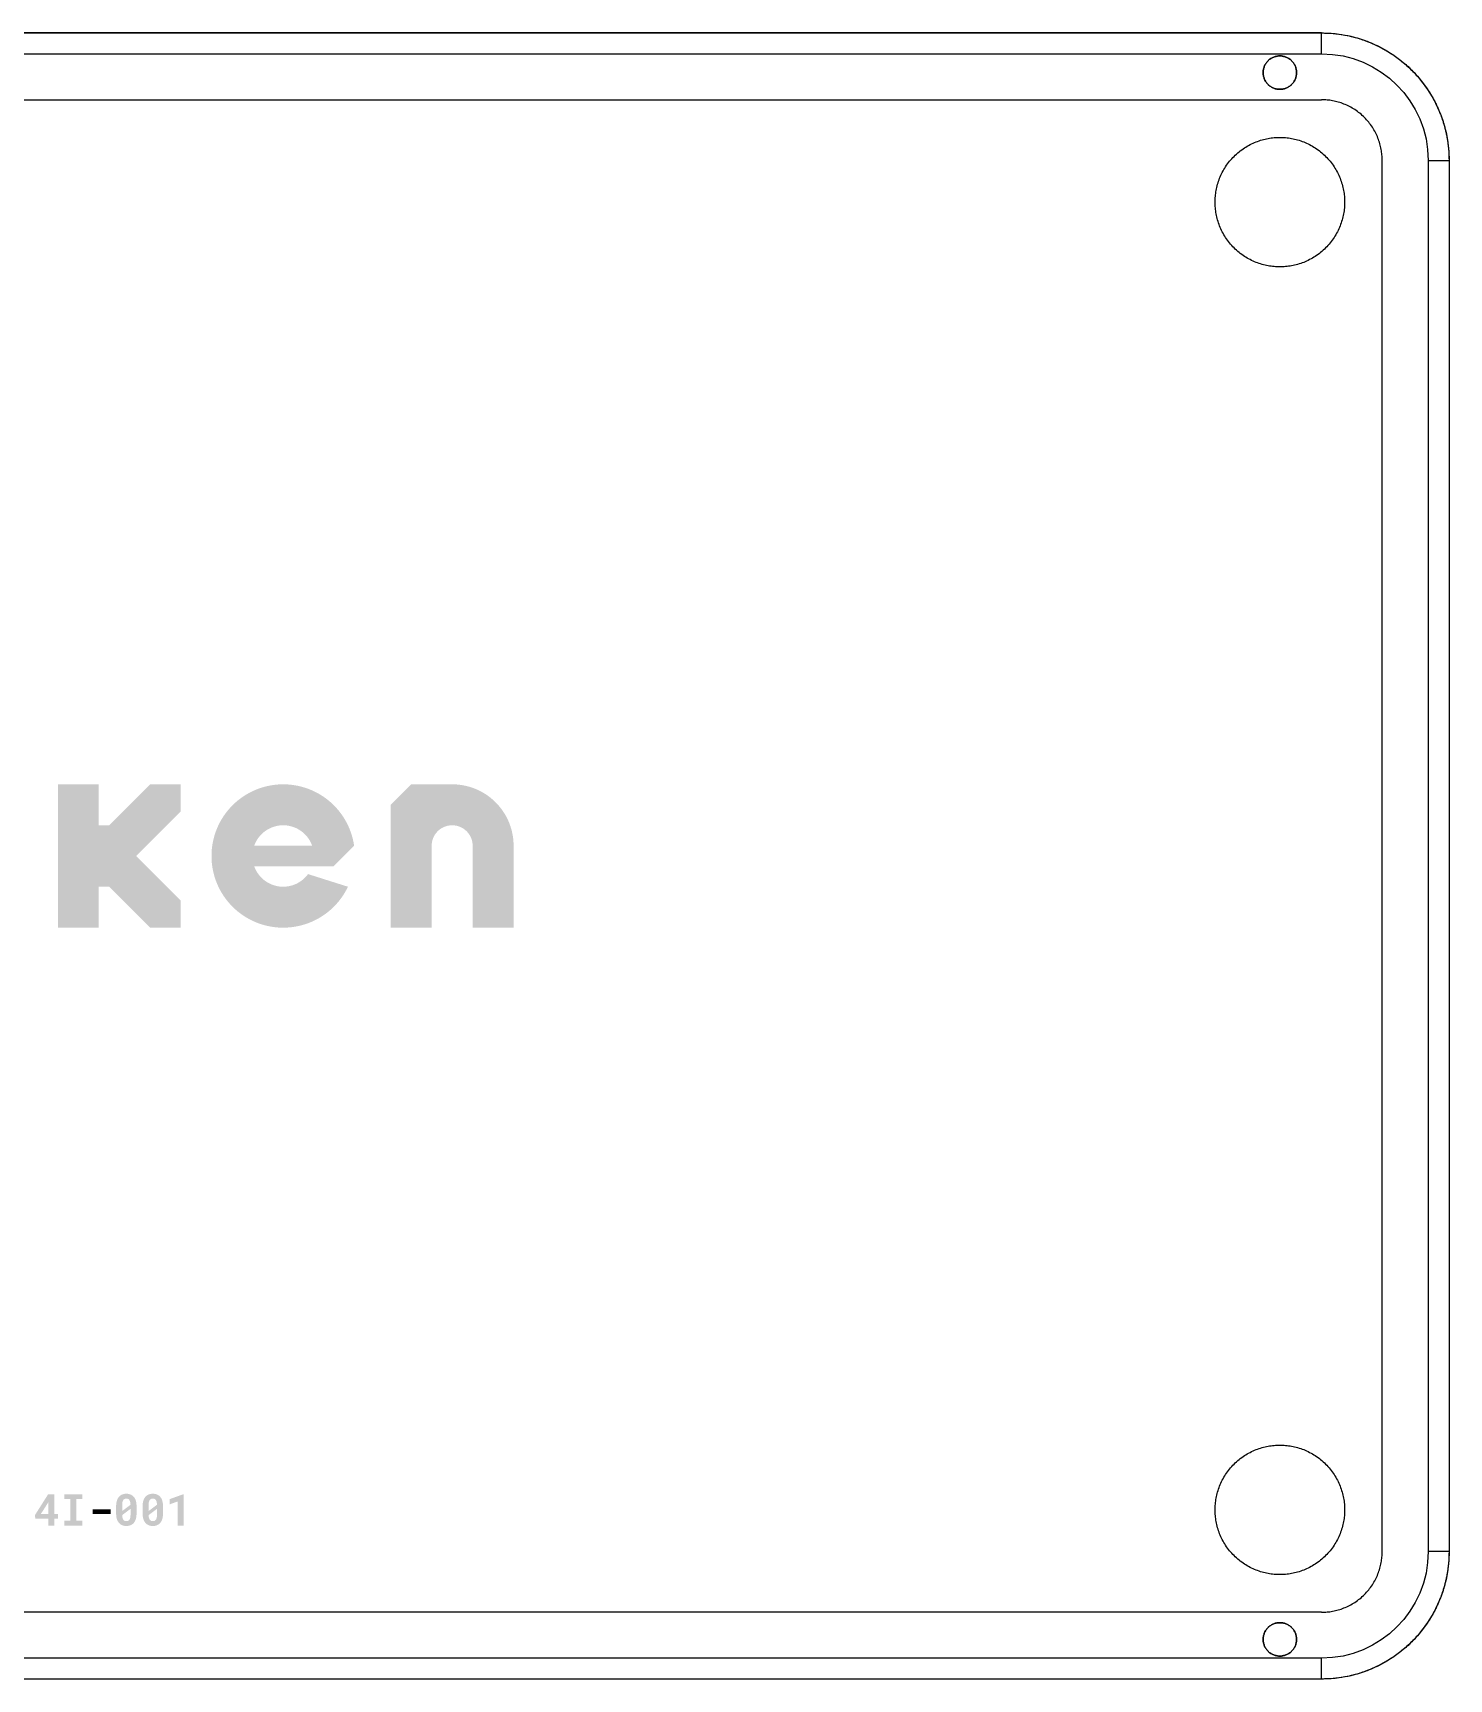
# Model space of a CAD drawing. Header units: millimetres. Extents: x -272 to 522, y -39 to 39.
# Drawn here: x 204.4 to 272.2, y -39.4 to 39.4 of the extents above; entities that cross this region are included whole.
import ezdxf

# ---------------------------------------------------------------- set-up
doc = ezdxf.new("R2010")
doc.units = ezdxf.units.MM
doc.layers.add('CASE$bottom_plate', color=7, linetype='Continuous', true_color=0x3fbfbf)
doc.layers.add('CASE$text', color=7, linetype='Continuous', true_color=0xe6e6e6)

msp = doc.modelspace()

# ---------------------------------------------------------------- hatches: boundary and pattern name
at = {"layer": 'CASE$text', "extrusion": (0, 0, -1)}
for points in [[(-208.012, 1.471), (-207.522, 1.471), (-207.522, 3.431), (-205.561, 3.431), (-205.561, -3.431), (-207.522, -3.431), (-207.522, -1.471), (-208.012, -1.471), (-209.973, -3.431), (-211.444, -3.431), (-211.444, -2.129), (-209.315, 0), (-211.444, 2.129), (-211.444, 3.431), (-209.973, 3.431)], [(-224.434, 3.431), (-222.473, 3.431), (-221.493, 2.451), (-221.493, -3.431), (-223.453, -3.431), (-223.453, 0.49), (-223.454, 0.524), (-223.456, 0.558), (-223.459, 0.592), (-223.463, 0.625), (-223.468, 0.659), (-223.474, 0.692), (-223.482, 0.725), (-223.491, 0.758), (-223.5, 0.79), (-223.511, 0.822), (-223.523, 0.854), (-223.536, 0.885), (-223.551, 0.916), (-223.566, 0.946), (-223.582, 0.976), (-223.599, 1.005), (-223.617, 1.033), (-223.637, 1.061), (-223.657, 1.088), (-223.678, 1.115), (-223.7, 1.14), (-223.723, 1.165), (-223.747, 1.189), (-223.771, 1.213), (-223.796, 1.235), (-223.823, 1.257), (-223.849, 1.277), (-223.877, 1.297), (-223.905, 1.316), (-223.934, 1.334), (-223.963, 1.35), (-223.993, 1.366), (-224.024, 1.381), (-224.055, 1.394), (-224.086, 1.407), (-224.118, 1.418), (-224.15, 1.429), (-224.183, 1.438), (-224.216, 1.446), (-224.249, 1.453), (-224.282, 1.459), (-224.316, 1.463), (-224.349, 1.467), (-224.383, 1.469), (-224.417, 1.47), (-224.451, 1.47), (-224.485, 1.469), (-224.518, 1.467), (-224.552, 1.463), (-224.586, 1.459), (-224.619, 1.453), (-224.652, 1.446), (-224.685, 1.438), (-224.717, 1.429), (-224.75, 1.418), (-224.781, 1.407), (-224.813, 1.394), (-224.844, 1.381), (-224.874, 1.366), (-224.904, 1.35), (-224.934, 1.334), (-224.963, 1.316), (-224.991, 1.297), (-225.018, 1.277), (-225.045, 1.257), (-225.071, 1.235), (-225.097, 1.213), (-225.121, 1.189), (-225.145, 1.165), (-225.168, 1.14), (-225.19, 1.115), (-225.211, 1.088), (-225.231, 1.061), (-225.25, 1.033), (-225.268, 1.005), (-225.286, 0.976), (-225.302, 0.946), (-225.317, 0.916), (-225.331, 0.885), (-225.344, 0.854), (-225.356, 0.822), (-225.367, 0.79), (-225.377, 0.758), (-225.386, 0.725), (-225.393, 0.692), (-225.4, 0.659), (-225.405, 0.625), (-225.409, 0.592), (-225.412, 0.558), (-225.414, 0.524), (-225.414, 0.49), (-225.414, -3.431), (-227.375, -3.431), (-227.375, 0.49), (-227.373, 0.591), (-227.368, 0.691), (-227.36, 0.791), (-227.348, 0.891), (-227.332, 0.99), (-227.313, 1.089), (-227.291, 1.187), (-227.266, 1.284), (-227.237, 1.38), (-227.205, 1.475), (-227.17, 1.569), (-227.132, 1.662), (-227.09, 1.753), (-227.045, 1.843), (-226.998, 1.932), (-226.947, 2.018), (-226.893, 2.103), (-226.837, 2.186), (-226.777, 2.267), (-226.715, 2.346), (-226.651, 2.423), (-226.583, 2.498), (-226.514, 2.57), (-226.441, 2.64), (-226.367, 2.707), (-226.29, 2.772), (-226.211, 2.834), (-226.13, 2.893), (-226.047, 2.95), (-225.962, 3.003), (-225.875, 3.054), (-225.787, 3.102), (-225.697, 3.146), (-225.606, 3.188), (-225.513, 3.226), (-225.419, 3.262), (-225.324, 3.294), (-225.227, 3.322), (-225.13, 3.348), (-225.032, 3.37), (-224.934, 3.389), (-224.834, 3.404), (-224.735, 3.416), (-224.635, 3.425), (-224.534, 3.43)], [(-206.74, -30.55), (-205.872, -30.55), (-205.872, -30.784), (-206.157, -30.784), (-206.157, -31.817), (-205.872, -31.817), (-205.872, -32.05), (-206.74, -32.05), (-206.74, -31.817), (-206.447, -31.817), (-206.447, -30.784), (-206.74, -30.784)], [(-211.295, -32.05), (-211.585, -32.05), (-211.585, -30.55), (-211.569, -30.55), (-210.916, -30.786), (-210.916, -31.035), (-211.295, -30.899)], [(-207.23, -31.504), (-208.088, -31.504), (-208.088, -31.272), (-207.23, -31.272)]]:
    msp.add_hatch(color=256, dxfattribs=at).paths.add_polyline_path(points, flags=0)
h = msp.add_hatch(color=256, dxfattribs=at)
h.paths.add_polyline_path([(-214.959, -0.49), (-218.761, -0.49), (-219.742, 0.49), (-219.723, 0.608), (-219.699, 0.725), (-219.672, 0.842), (-219.641, 0.957), (-219.606, 1.071), (-219.566, 1.184), (-219.523, 1.295), (-219.476, 1.405), (-219.425, 1.513), (-219.371, 1.619), (-219.313, 1.724), (-219.251, 1.826), (-219.185, 1.926), (-219.117, 2.024), (-219.045, 2.119), (-218.969, 2.212), (-218.891, 2.302), (-218.809, 2.389), (-218.724, 2.473), (-218.637, 2.554), (-218.546, 2.633), (-218.453, 2.708), (-218.358, 2.779), (-218.26, 2.848), (-218.16, 2.913), (-218.057, 2.974), (-217.953, 3.032), (-217.846, 3.086), (-217.738, 3.136), (-217.628, 3.183), (-217.516, 3.226), (-217.403, 3.264), (-217.289, 3.299), (-217.174, 3.33), (-217.057, 3.357), (-216.94, 3.38), (-216.822, 3.398), (-216.703, 3.413), (-216.584, 3.423), (-216.465, 3.429), (-216.346, 3.431), (-216.227, 3.429), (-216.109, 3.423), (-215.991, 3.413), (-215.873, 3.399), (-215.756, 3.38), (-215.64, 3.358), (-215.524, 3.332), (-215.41, 3.301), (-215.297, 3.267), (-215.184, 3.229), (-215.074, 3.187), (-214.964, 3.141), (-214.857, 3.092), (-214.751, 3.038), (-214.647, 2.981), (-214.545, 2.921), (-214.445, 2.857), (-214.348, 2.79), (-214.253, 2.719), (-214.16, 2.645), (-214.07, 2.568), (-213.983, 2.488), (-213.898, 2.405), (-213.817, 2.319), (-213.738, 2.231), (-213.663, 2.139), (-213.591, 2.046), (-213.522, 1.949), (-213.456, 1.851), (-213.394, 1.75), (-213.335, 1.647), (-213.28, 1.542), (-213.229, 1.435), (-213.181, 1.327), (-213.137, 1.217), (-213.097, 1.105), (-213.061, 0.993), (-213.029, 0.879), (-213, 0.764), (-212.976, 0.648), (-212.956, 0.531), (-212.939, 0.414), (-212.927, 0.296), (-212.919, 0.178), (-212.915, 0.059), (-212.915, -0.059), (-212.919, -0.178), (-212.927, -0.296), (-212.939, -0.414), (-212.956, -0.531), (-212.976, -0.648), (-213, -0.764), (-213.029, -0.879), (-213.061, -0.993), (-213.097, -1.105), (-213.137, -1.217), (-213.181, -1.327), (-213.229, -1.435), (-213.28, -1.542), (-213.335, -1.647), (-213.394, -1.75), (-213.456, -1.851), (-213.522, -1.949), (-213.591, -2.046), (-213.663, -2.139), (-213.738, -2.231), (-213.817, -2.319), (-213.898, -2.405), (-213.983, -2.488), (-214.07, -2.568), (-214.16, -2.645), (-214.253, -2.719), (-214.348, -2.79), (-214.445, -2.857), (-214.545, -2.921), (-214.647, -2.981), (-214.751, -3.038), (-214.857, -3.092), (-214.964, -3.141), (-215.074, -3.187), (-215.184, -3.229), (-215.297, -3.267), (-215.41, -3.301), (-215.524, -3.332), (-215.64, -3.358), (-215.756, -3.38), (-215.873, -3.399), (-215.991, -3.413), (-216.109, -3.423), (-216.227, -3.429), (-216.346, -3.431), (-216.463, -3.429), (-216.58, -3.423), (-216.697, -3.413), (-216.813, -3.399), (-216.929, -3.381), (-217.044, -3.359), (-217.159, -3.334), (-217.272, -3.304), (-217.385, -3.27), (-217.496, -3.233), (-217.605, -3.192), (-217.714, -3.147), (-217.821, -3.098), (-217.926, -3.046), (-218.029, -2.99), (-218.13, -2.931), (-218.229, -2.868), (-218.326, -2.802), (-218.421, -2.733), (-218.513, -2.66), (-218.602, -2.585), (-218.689, -2.506), (-218.774, -2.425), (-218.855, -2.34), (-218.934, -2.253), (-219.009, -2.163), (-219.081, -2.071), (-219.151, -1.976), (-219.217, -1.879), (-219.279, -1.78), (-219.338, -1.679), (-219.394, -1.576), (-219.446, -1.471), (-217.534, -0.866), (-217.504, -0.906), (-217.472, -0.946), (-217.438, -0.984), (-217.404, -1.021), (-217.368, -1.057), (-217.331, -1.092), (-217.293, -1.125), (-217.253, -1.157), (-217.213, -1.188), (-217.171, -1.217), (-217.129, -1.245), (-217.086, -1.271), (-217.041, -1.296), (-216.996, -1.319), (-216.951, -1.34), (-216.904, -1.36), (-216.857, -1.379), (-216.809, -1.396), (-216.761, -1.411), (-216.712, -1.424), (-216.662, -1.436), (-216.613, -1.446), (-216.563, -1.454), (-216.512, -1.461), (-216.462, -1.466), (-216.411, -1.469), (-216.361, -1.471), (-216.31, -1.47), (-216.259, -1.468), (-216.209, -1.464), (-216.158, -1.459), (-216.108, -1.451), (-216.058, -1.442), (-216.009, -1.431), (-215.96, -1.419), (-215.911, -1.405), (-215.863, -1.389), (-215.815, -1.372), (-215.768, -1.352), (-215.722, -1.332), (-215.676, -1.309), (-215.632, -1.286), (-215.588, -1.26), (-215.545, -1.233), (-215.503, -1.205), (-215.462, -1.175), (-215.422, -1.144), (-215.383, -1.112), (-215.345, -1.078), (-215.308, -1.043), (-215.273, -1.006), (-215.239, -0.969), (-215.206, -0.93), (-215.175, -0.89), (-215.145, -0.849), (-215.116, -0.807), (-215.089, -0.765), (-215.064, -0.721), (-215.04, -0.676), (-215.017, -0.631), (-214.996, -0.585), (-214.977, -0.538)], flags=0)
h.paths.add_polyline_path([(-217.732, 0.49), (-214.959, 0.49), (-214.977, 0.538), (-214.996, 0.585), (-215.018, 0.632), (-215.04, 0.677), (-215.064, 0.722), (-215.09, 0.766), (-215.118, 0.809), (-215.146, 0.851), (-215.177, 0.892), (-215.208, 0.932), (-215.241, 0.971), (-215.276, 1.009), (-215.311, 1.045), (-215.348, 1.081), (-215.386, 1.114), (-215.425, 1.147), (-215.466, 1.178), (-215.507, 1.208), (-215.549, 1.236), (-215.593, 1.263), (-215.637, 1.289), (-215.682, 1.312), (-215.728, 1.335), (-215.775, 1.355), (-215.822, 1.374), (-215.87, 1.392), (-215.918, 1.407), (-215.967, 1.421), (-216.017, 1.433), (-216.067, 1.444), (-216.117, 1.453), (-216.168, 1.46), (-216.218, 1.465), (-216.269, 1.469), (-216.32, 1.47), (-216.371, 1.47), (-216.422, 1.469), (-216.473, 1.465), (-216.524, 1.46), (-216.574, 1.453), (-216.624, 1.444), (-216.674, 1.433), (-216.724, 1.421), (-216.773, 1.407), (-216.821, 1.392), (-216.869, 1.374), (-216.917, 1.355), (-216.963, 1.335), (-217.009, 1.312), (-217.054, 1.289), (-217.098, 1.263), (-217.142, 1.236), (-217.184, 1.208), (-217.226, 1.178), (-217.266, 1.147), (-217.305, 1.114), (-217.343, 1.081), (-217.38, 1.045), (-217.416, 1.009), (-217.45, 0.971), (-217.483, 0.932), (-217.515, 0.892), (-217.545, 0.851), (-217.574, 0.809), (-217.601, 0.766), (-217.627, 0.722), (-217.651, 0.677), (-217.674, 0.632), (-217.695, 0.585), (-217.714, 0.538)], flags=0)
h = msp.add_hatch(color=256, dxfattribs=at)
h.paths.add_polyline_path([(-205.563, -31.493), (-205.389, -31.493), (-205.389, -30.55), (-205.098, -30.55), (-204.468, -31.545), (-204.479, -31.725), (-205.103, -31.725), (-205.103, -32.05), (-205.389, -32.05), (-205.389, -31.725), (-205.563, -31.725)], flags=0)
h.paths.add_polyline_path([(-205.103, -31.493), (-205.103, -30.936), (-205.075, -30.985), (-204.749, -31.493)], flags=0)
h = msp.add_hatch(color=256, dxfattribs=at)
h.paths.add_polyline_path([(-209.327, -31.479), (-209.327, -31.121), (-209.327, -31.085), (-209.325, -31.05), (-209.323, -31.017), (-209.321, -31), (-209.319, -30.984), (-209.317, -30.968), (-209.314, -30.953), (-209.311, -30.938), (-209.308, -30.922), (-209.305, -30.908), (-209.301, -30.893), (-209.298, -30.879), (-209.293, -30.865), (-209.289, -30.851), (-209.284, -30.838), (-209.28, -30.825), (-209.275, -30.812), (-209.269, -30.799), (-209.264, -30.787), (-209.258, -30.775), (-209.252, -30.763), (-209.246, -30.752), (-209.24, -30.74), (-209.233, -30.729), (-209.226, -30.719), (-209.219, -30.708), (-209.212, -30.698), (-209.204, -30.689), (-209.197, -30.679), (-209.189, -30.67), (-209.18, -30.661), (-209.172, -30.652), (-209.163, -30.644), (-209.154, -30.636), (-209.145, -30.628), (-209.136, -30.621), (-209.126, -30.614), (-209.116, -30.607), (-209.106, -30.6), (-209.096, -30.594), (-209.086, -30.588), (-209.075, -30.582), (-209.064, -30.577), (-209.053, -30.572), (-209.042, -30.567), (-209.031, -30.562), (-209.019, -30.558), (-209.007, -30.554), (-208.995, -30.55), (-208.983, -30.547), (-208.971, -30.543), (-208.958, -30.541), (-208.946, -30.538), (-208.933, -30.536), (-208.92, -30.534), (-208.907, -30.532), (-208.893, -30.531), (-208.88, -30.53), (-208.866, -30.529), (-208.852, -30.529), (-208.838, -30.529), (-208.824, -30.529), (-208.81, -30.529), (-208.797, -30.53), (-208.783, -30.531), (-208.77, -30.532), (-208.757, -30.534), (-208.744, -30.536), (-208.731, -30.538), (-208.719, -30.541), (-208.706, -30.543), (-208.694, -30.547), (-208.682, -30.55), (-208.67, -30.554), (-208.659, -30.558), (-208.647, -30.562), (-208.636, -30.567), (-208.624, -30.572), (-208.614, -30.577), (-208.603, -30.582), (-208.592, -30.588), (-208.582, -30.594), (-208.572, -30.6), (-208.562, -30.607), (-208.552, -30.614), (-208.543, -30.621), (-208.534, -30.628), (-208.525, -30.636), (-208.516, -30.644), (-208.507, -30.652), (-208.499, -30.661), (-208.491, -30.67), (-208.483, -30.679), (-208.475, -30.689), (-208.467, -30.698), (-208.46, -30.708), (-208.453, -30.719), (-208.446, -30.729), (-208.439, -30.74), (-208.432, -30.752), (-208.426, -30.763), (-208.42, -30.775), (-208.414, -30.787), (-208.409, -30.799), (-208.404, -30.812), (-208.399, -30.825), (-208.394, -30.838), (-208.389, -30.851), (-208.385, -30.865), (-208.381, -30.879), (-208.377, -30.893), (-208.373, -30.908), (-208.37, -30.922), (-208.367, -30.938), (-208.364, -30.953), (-208.362, -30.968), (-208.359, -30.984), (-208.357, -31), (-208.356, -31.017), (-208.353, -31.05), (-208.351, -31.085), (-208.351, -31.121), (-208.351, -31.479), (-208.351, -31.515), (-208.353, -31.55), (-208.356, -31.584), (-208.357, -31.6), (-208.359, -31.616), (-208.362, -31.632), (-208.364, -31.648), (-208.367, -31.663), (-208.37, -31.678), (-208.374, -31.693), (-208.377, -31.707), (-208.381, -31.721), (-208.385, -31.735), (-208.39, -31.749), (-208.394, -31.763), (-208.399, -31.776), (-208.404, -31.789), (-208.41, -31.801), (-208.415, -31.813), (-208.421, -31.825), (-208.427, -31.837), (-208.433, -31.848), (-208.44, -31.86), (-208.447, -31.87), (-208.454, -31.881), (-208.461, -31.891), (-208.468, -31.901), (-208.476, -31.911), (-208.484, -31.92), (-208.492, -31.93), (-208.5, -31.939), (-208.508, -31.947), (-208.517, -31.956), (-208.526, -31.964), (-208.535, -31.972), (-208.544, -31.979), (-208.553, -31.986), (-208.563, -31.993), (-208.573, -32), (-208.583, -32.006), (-208.594, -32.012), (-208.604, -32.018), (-208.615, -32.024), (-208.626, -32.029), (-208.637, -32.034), (-208.649, -32.038), (-208.66, -32.043), (-208.672, -32.047), (-208.684, -32.05), (-208.696, -32.054), (-208.708, -32.057), (-208.721, -32.06), (-208.733, -32.062), (-208.746, -32.065), (-208.759, -32.066), (-208.772, -32.068), (-208.785, -32.069), (-208.799, -32.07), (-208.812, -32.071), (-208.826, -32.072), (-208.84, -32.072), (-208.854, -32.072), (-208.868, -32.071), (-208.882, -32.07), (-208.895, -32.069), (-208.909, -32.068), (-208.922, -32.066), (-208.935, -32.065), (-208.948, -32.062), (-208.96, -32.06), (-208.973, -32.057), (-208.985, -32.054), (-208.997, -32.05), (-209.009, -32.047), (-209.021, -32.043), (-209.033, -32.038), (-209.044, -32.034), (-209.055, -32.029), (-209.066, -32.024), (-209.077, -32.018), (-209.088, -32.012), (-209.098, -32.006), (-209.108, -32), (-209.118, -31.993), (-209.128, -31.986), (-209.137, -31.979), (-209.147, -31.972), (-209.156, -31.964), (-209.164, -31.956), (-209.173, -31.947), (-209.181, -31.939), (-209.19, -31.93), (-209.198, -31.92), (-209.205, -31.911), (-209.213, -31.901), (-209.22, -31.891), (-209.227, -31.881), (-209.234, -31.87), (-209.241, -31.86), (-209.247, -31.848), (-209.253, -31.837), (-209.259, -31.825), (-209.265, -31.813), (-209.27, -31.801), (-209.275, -31.789), (-209.28, -31.776), (-209.285, -31.763), (-209.29, -31.749), (-209.294, -31.735), (-209.298, -31.721), (-209.302, -31.707), (-209.305, -31.693), (-209.309, -31.678), (-209.312, -31.663), (-209.314, -31.648), (-209.317, -31.632), (-209.319, -31.616), (-209.321, -31.6), (-209.323, -31.584), (-209.325, -31.55), (-209.327, -31.515)], flags=0)
h.paths.add_polyline_path([(-209.039, -31.058), (-209.038, -31.037), (-209.037, -31.017), (-209.035, -30.998), (-209.033, -30.98), (-209.031, -30.962), (-209.028, -30.945), (-209.026, -30.937), (-209.025, -30.929), (-209.023, -30.921), (-209.021, -30.913), (-209.019, -30.906), (-209.017, -30.899), (-209.014, -30.892), (-209.012, -30.885), (-209.01, -30.878), (-209.007, -30.872), (-209.004, -30.865), (-209.001, -30.859), (-208.998, -30.853), (-208.995, -30.847), (-208.992, -30.842), (-208.989, -30.837), (-208.985, -30.831), (-208.982, -30.826), (-208.978, -30.822), (-208.976, -30.819), (-208.974, -30.817), (-208.971, -30.813), (-208.968, -30.81), (-208.965, -30.807), (-208.962, -30.804), (-208.958, -30.8), (-208.955, -30.797), (-208.951, -30.795), (-208.948, -30.792), (-208.944, -30.789), (-208.94, -30.787), (-208.936, -30.784), (-208.932, -30.782), (-208.928, -30.78), (-208.924, -30.778), (-208.92, -30.776), (-208.916, -30.774), (-208.912, -30.773), (-208.907, -30.771), (-208.903, -30.77), (-208.898, -30.768), (-208.893, -30.767), (-208.889, -30.766), (-208.884, -30.765), (-208.879, -30.764), (-208.874, -30.763), (-208.869, -30.762), (-208.864, -30.762), (-208.859, -30.761), (-208.854, -30.761), (-208.849, -30.761), (-208.843, -30.76), (-208.838, -30.76), (-208.832, -30.76), (-208.826, -30.761), (-208.82, -30.761), (-208.815, -30.761), (-208.809, -30.762), (-208.803, -30.763), (-208.798, -30.764), (-208.793, -30.765), (-208.787, -30.766), (-208.782, -30.767), (-208.777, -30.769), (-208.772, -30.771), (-208.767, -30.772), (-208.762, -30.774), (-208.758, -30.776), (-208.753, -30.778), (-208.749, -30.781), (-208.744, -30.783), (-208.74, -30.786), (-208.736, -30.789), (-208.731, -30.791), (-208.727, -30.794), (-208.723, -30.798), (-208.719, -30.801), (-208.716, -30.804), (-208.712, -30.808), (-208.708, -30.812), (-208.705, -30.816), (-208.701, -30.82), (-208.698, -30.824), (-208.695, -30.828), (-208.692, -30.832), (-208.688, -30.837), (-208.685, -30.842), (-208.682, -30.848), (-208.679, -30.853), (-208.676, -30.859), (-208.674, -30.864), (-208.671, -30.87), (-208.668, -30.876), (-208.666, -30.883), (-208.664, -30.889), (-208.662, -30.896), (-208.659, -30.902), (-208.657, -30.909), (-208.656, -30.917), (-208.654, -30.924), (-208.652, -30.931), (-208.649, -30.947), (-208.646, -30.963), (-208.644, -30.98), (-208.642, -30.998), (-208.641, -31.016), (-208.64, -31.035), (-208.639, -31.055), (-208.639, -31.076), (-208.639, -31.241), (-208.639, -31.356)], flags=0)
h.paths.add_polyline_path([(-209.039, -31.349), (-209.039, -31.253), (-208.639, -31.55), (-208.64, -31.566), (-208.641, -31.583), (-208.642, -31.598), (-208.644, -31.614), (-208.646, -31.628), (-208.648, -31.643), (-208.65, -31.657), (-208.653, -31.67), (-208.656, -31.683), (-208.66, -31.695), (-208.662, -31.701), (-208.663, -31.707), (-208.665, -31.713), (-208.667, -31.718), (-208.67, -31.724), (-208.672, -31.729), (-208.674, -31.734), (-208.676, -31.739), (-208.679, -31.744), (-208.681, -31.749), (-208.684, -31.753), (-208.687, -31.758), (-208.69, -31.763), (-208.693, -31.768), (-208.696, -31.773), (-208.7, -31.777), (-208.703, -31.782), (-208.707, -31.786), (-208.711, -31.79), (-208.715, -31.794), (-208.717, -31.796), (-208.719, -31.798), (-208.721, -31.8), (-208.723, -31.802), (-208.725, -31.804), (-208.727, -31.805), (-208.729, -31.807), (-208.731, -31.809), (-208.733, -31.81), (-208.736, -31.812), (-208.738, -31.813), (-208.74, -31.815), (-208.742, -31.816), (-208.745, -31.818), (-208.747, -31.819), (-208.749, -31.82), (-208.752, -31.822), (-208.754, -31.823), (-208.757, -31.824), (-208.759, -31.825), (-208.762, -31.826), (-208.764, -31.827), (-208.769, -31.829), (-208.775, -31.831), (-208.78, -31.833), (-208.786, -31.835), (-208.791, -31.836), (-208.797, -31.837), (-208.803, -31.838), (-208.809, -31.839), (-208.815, -31.84), (-208.821, -31.84), (-208.827, -31.841), (-208.834, -31.841), (-208.84, -31.841), (-208.846, -31.841), (-208.852, -31.841), (-208.858, -31.84), (-208.864, -31.84), (-208.869, -31.839), (-208.875, -31.839), (-208.88, -31.838), (-208.886, -31.837), (-208.891, -31.835), (-208.896, -31.834), (-208.901, -31.833), (-208.906, -31.831), (-208.911, -31.829), (-208.916, -31.827), (-208.921, -31.825), (-208.926, -31.823), (-208.93, -31.821), (-208.935, -31.818), (-208.939, -31.816), (-208.943, -31.813), (-208.948, -31.81), (-208.952, -31.807), (-208.956, -31.804), (-208.96, -31.8), (-208.963, -31.797), (-208.967, -31.793), (-208.971, -31.789), (-208.974, -31.785), (-208.978, -31.781), (-208.981, -31.777), (-208.984, -31.772), (-208.987, -31.768), (-208.991, -31.763), (-208.994, -31.758), (-208.997, -31.752), (-209, -31.747), (-209.002, -31.741), (-209.005, -31.735), (-209.008, -31.729), (-209.01, -31.723), (-209.012, -31.717), (-209.015, -31.71), (-209.017, -31.704), (-209.019, -31.697), (-209.021, -31.69), (-209.023, -31.682), (-209.024, -31.675), (-209.026, -31.667), (-209.029, -31.652), (-209.032, -31.635), (-209.034, -31.618), (-209.036, -31.601), (-209.037, -31.582), (-209.038, -31.563), (-209.039, -31.543), (-209.039, -31.523)], flags=0)
h = msp.add_hatch(color=256, dxfattribs=at)
h.paths.add_polyline_path([(-210.594, -31.479), (-210.594, -31.121), (-210.593, -31.085), (-210.591, -31.05), (-210.589, -31.017), (-210.587, -31), (-210.585, -30.984), (-210.583, -30.968), (-210.58, -30.953), (-210.578, -30.938), (-210.574, -30.922), (-210.571, -30.908), (-210.568, -30.893), (-210.564, -30.879), (-210.56, -30.865), (-210.555, -30.851), (-210.551, -30.838), (-210.546, -30.825), (-210.541, -30.812), (-210.536, -30.799), (-210.53, -30.787), (-210.524, -30.775), (-210.518, -30.763), (-210.512, -30.752), (-210.506, -30.74), (-210.499, -30.729), (-210.492, -30.719), (-210.485, -30.708), (-210.478, -30.698), (-210.47, -30.689), (-210.463, -30.679), (-210.455, -30.67), (-210.446, -30.661), (-210.438, -30.652), (-210.429, -30.644), (-210.42, -30.636), (-210.411, -30.628), (-210.402, -30.621), (-210.392, -30.614), (-210.382, -30.607), (-210.372, -30.6), (-210.362, -30.594), (-210.352, -30.588), (-210.341, -30.582), (-210.33, -30.577), (-210.319, -30.572), (-210.308, -30.567), (-210.297, -30.562), (-210.285, -30.558), (-210.273, -30.554), (-210.261, -30.55), (-210.249, -30.547), (-210.237, -30.543), (-210.225, -30.541), (-210.212, -30.538), (-210.199, -30.536), (-210.186, -30.534), (-210.173, -30.532), (-210.159, -30.531), (-210.146, -30.53), (-210.132, -30.529), (-210.118, -30.529), (-210.104, -30.529), (-210.09, -30.529), (-210.076, -30.529), (-210.063, -30.53), (-210.049, -30.531), (-210.036, -30.532), (-210.023, -30.534), (-210.01, -30.536), (-209.997, -30.538), (-209.985, -30.541), (-209.973, -30.543), (-209.96, -30.547), (-209.948, -30.55), (-209.936, -30.554), (-209.925, -30.558), (-209.913, -30.562), (-209.902, -30.567), (-209.891, -30.572), (-209.88, -30.577), (-209.869, -30.582), (-209.858, -30.588), (-209.848, -30.594), (-209.838, -30.6), (-209.828, -30.607), (-209.818, -30.614), (-209.809, -30.621), (-209.8, -30.628), (-209.791, -30.636), (-209.782, -30.644), (-209.773, -30.652), (-209.765, -30.661), (-209.757, -30.67), (-209.749, -30.679), (-209.741, -30.689), (-209.733, -30.698), (-209.726, -30.708), (-209.719, -30.719), (-209.712, -30.729), (-209.705, -30.74), (-209.699, -30.752), (-209.692, -30.763), (-209.686, -30.775), (-209.681, -30.787), (-209.675, -30.799), (-209.67, -30.812), (-209.665, -30.825), (-209.66, -30.838), (-209.655, -30.851), (-209.651, -30.865), (-209.647, -30.879), (-209.643, -30.893), (-209.639, -30.908), (-209.636, -30.922), (-209.633, -30.938), (-209.63, -30.953), (-209.628, -30.968), (-209.625, -30.984), (-209.623, -31), (-209.622, -31.017), (-209.619, -31.05), (-209.617, -31.085), (-209.617, -31.121), (-209.617, -31.479), (-209.617, -31.515), (-209.619, -31.55), (-209.622, -31.584), (-209.624, -31.6), (-209.626, -31.616), (-209.628, -31.632), (-209.63, -31.648), (-209.633, -31.663), (-209.636, -31.678), (-209.64, -31.693), (-209.643, -31.707), (-209.647, -31.721), (-209.651, -31.735), (-209.656, -31.749), (-209.661, -31.763), (-209.665, -31.776), (-209.671, -31.789), (-209.676, -31.801), (-209.681, -31.813), (-209.687, -31.825), (-209.693, -31.837), (-209.7, -31.848), (-209.706, -31.86), (-209.713, -31.87), (-209.72, -31.881), (-209.727, -31.891), (-209.734, -31.901), (-209.742, -31.911), (-209.75, -31.92), (-209.758, -31.93), (-209.766, -31.939), (-209.774, -31.947), (-209.783, -31.956), (-209.792, -31.964), (-209.801, -31.972), (-209.81, -31.979), (-209.82, -31.986), (-209.829, -31.993), (-209.839, -32), (-209.849, -32.006), (-209.86, -32.012), (-209.87, -32.018), (-209.881, -32.024), (-209.892, -32.029), (-209.903, -32.034), (-209.915, -32.038), (-209.926, -32.043), (-209.938, -32.047), (-209.95, -32.05), (-209.962, -32.054), (-209.974, -32.057), (-209.987, -32.06), (-209.999, -32.062), (-210.012, -32.065), (-210.025, -32.066), (-210.038, -32.068), (-210.051, -32.069), (-210.065, -32.07), (-210.079, -32.071), (-210.092, -32.072), (-210.106, -32.072), (-210.12, -32.072), (-210.134, -32.071), (-210.148, -32.07), (-210.162, -32.069), (-210.175, -32.068), (-210.188, -32.066), (-210.201, -32.065), (-210.214, -32.062), (-210.227, -32.06), (-210.239, -32.057), (-210.251, -32.054), (-210.264, -32.05), (-210.275, -32.047), (-210.287, -32.043), (-210.299, -32.038), (-210.31, -32.034), (-210.321, -32.029), (-210.332, -32.024), (-210.343, -32.018), (-210.354, -32.012), (-210.364, -32.006), (-210.374, -32), (-210.384, -31.993), (-210.394, -31.986), (-210.403, -31.979), (-210.413, -31.972), (-210.422, -31.964), (-210.431, -31.956), (-210.439, -31.947), (-210.448, -31.939), (-210.456, -31.93), (-210.464, -31.92), (-210.472, -31.911), (-210.479, -31.901), (-210.486, -31.891), (-210.493, -31.881), (-210.5, -31.87), (-210.507, -31.86), (-210.513, -31.848), (-210.519, -31.837), (-210.525, -31.825), (-210.531, -31.813), (-210.536, -31.801), (-210.542, -31.789), (-210.547, -31.776), (-210.551, -31.763), (-210.556, -31.749), (-210.56, -31.735), (-210.564, -31.721), (-210.568, -31.707), (-210.571, -31.693), (-210.575, -31.678), (-210.578, -31.663), (-210.58, -31.648), (-210.583, -31.632), (-210.585, -31.616), (-210.587, -31.6), (-210.589, -31.584), (-210.591, -31.55), (-210.593, -31.515)], flags=0)
h.paths.add_polyline_path([(-210.305, -31.058), (-210.304, -31.037), (-210.303, -31.017), (-210.302, -30.998), (-210.3, -30.98), (-210.297, -30.962), (-210.294, -30.945), (-210.293, -30.937), (-210.291, -30.929), (-210.289, -30.921), (-210.287, -30.913), (-210.285, -30.906), (-210.283, -30.899), (-210.281, -30.892), (-210.278, -30.885), (-210.276, -30.878), (-210.273, -30.872), (-210.27, -30.865), (-210.267, -30.859), (-210.264, -30.853), (-210.261, -30.847), (-210.258, -30.842), (-210.255, -30.837), (-210.251, -30.831), (-210.248, -30.826), (-210.244, -30.822), (-210.242, -30.819), (-210.24, -30.817), (-210.237, -30.813), (-210.234, -30.81), (-210.231, -30.807), (-210.228, -30.804), (-210.224, -30.8), (-210.221, -30.797), (-210.217, -30.795), (-210.214, -30.792), (-210.21, -30.789), (-210.206, -30.787), (-210.203, -30.784), (-210.199, -30.782), (-210.195, -30.78), (-210.19, -30.778), (-210.186, -30.776), (-210.182, -30.774), (-210.178, -30.773), (-210.173, -30.771), (-210.169, -30.77), (-210.164, -30.768), (-210.16, -30.767), (-210.155, -30.766), (-210.15, -30.765), (-210.145, -30.764), (-210.14, -30.763), (-210.135, -30.762), (-210.13, -30.762), (-210.125, -30.761), (-210.12, -30.761), (-210.115, -30.761), (-210.11, -30.76), (-210.104, -30.76), (-210.098, -30.76), (-210.092, -30.761), (-210.086, -30.761), (-210.081, -30.761), (-210.075, -30.762), (-210.07, -30.763), (-210.064, -30.764), (-210.059, -30.765), (-210.053, -30.766), (-210.048, -30.767), (-210.043, -30.769), (-210.038, -30.771), (-210.033, -30.772), (-210.029, -30.774), (-210.024, -30.776), (-210.019, -30.778), (-210.015, -30.781), (-210.01, -30.783), (-210.006, -30.786), (-210.002, -30.789), (-209.998, -30.791), (-209.993, -30.794), (-209.989, -30.798), (-209.986, -30.801), (-209.982, -30.804), (-209.978, -30.808), (-209.975, -30.812), (-209.971, -30.816), (-209.968, -30.82), (-209.964, -30.824), (-209.961, -30.828), (-209.958, -30.832), (-209.955, -30.837), (-209.951, -30.842), (-209.948, -30.848), (-209.945, -30.853), (-209.943, -30.859), (-209.94, -30.864), (-209.937, -30.87), (-209.935, -30.876), (-209.932, -30.883), (-209.93, -30.889), (-209.928, -30.896), (-209.926, -30.902), (-209.924, -30.909), (-209.922, -30.917), (-209.92, -30.924), (-209.918, -30.931), (-209.915, -30.947), (-209.913, -30.963), (-209.91, -30.98), (-209.909, -30.998), (-209.907, -31.016), (-209.906, -31.035), (-209.906, -31.055), (-209.905, -31.076), (-209.905, -31.241), (-209.905, -31.356)], flags=0)
h.paths.add_polyline_path([(-210.305, -31.349), (-210.305, -31.253), (-209.905, -31.55), (-209.906, -31.566), (-209.907, -31.583), (-209.908, -31.598), (-209.91, -31.614), (-209.912, -31.628), (-209.914, -31.643), (-209.916, -31.657), (-209.919, -31.67), (-209.922, -31.683), (-209.926, -31.695), (-209.928, -31.701), (-209.93, -31.707), (-209.932, -31.713), (-209.934, -31.718), (-209.936, -31.724), (-209.938, -31.729), (-209.94, -31.734), (-209.943, -31.739), (-209.945, -31.744), (-209.948, -31.749), (-209.95, -31.753), (-209.953, -31.758), (-209.956, -31.763), (-209.959, -31.768), (-209.963, -31.773), (-209.966, -31.777), (-209.97, -31.782), (-209.973, -31.786), (-209.977, -31.79), (-209.981, -31.794), (-209.983, -31.796), (-209.985, -31.798), (-209.987, -31.8), (-209.989, -31.802), (-209.991, -31.804), (-209.993, -31.805), (-209.995, -31.807), (-209.997, -31.809), (-210, -31.81), (-210.002, -31.812), (-210.004, -31.813), (-210.006, -31.815), (-210.009, -31.816), (-210.011, -31.818), (-210.013, -31.819), (-210.016, -31.82), (-210.018, -31.822), (-210.02, -31.823), (-210.023, -31.824), (-210.025, -31.825), (-210.028, -31.826), (-210.03, -31.827), (-210.036, -31.829), (-210.041, -31.831), (-210.046, -31.833), (-210.052, -31.835), (-210.057, -31.836), (-210.063, -31.837), (-210.069, -31.838), (-210.075, -31.839), (-210.081, -31.84), (-210.087, -31.84), (-210.093, -31.841), (-210.1, -31.841), (-210.106, -31.841), (-210.112, -31.841), (-210.118, -31.841), (-210.124, -31.84), (-210.13, -31.84), (-210.135, -31.839), (-210.141, -31.839), (-210.146, -31.838), (-210.152, -31.837), (-210.157, -31.835), (-210.162, -31.834), (-210.168, -31.833), (-210.173, -31.831), (-210.177, -31.829), (-210.182, -31.827), (-210.187, -31.825), (-210.192, -31.823), (-210.196, -31.821), (-210.201, -31.818), (-210.205, -31.816), (-210.21, -31.813), (-210.214, -31.81), (-210.218, -31.807), (-210.222, -31.804), (-210.226, -31.8), (-210.23, -31.797), (-210.233, -31.793), (-210.237, -31.789), (-210.24, -31.785), (-210.244, -31.781), (-210.247, -31.777), (-210.25, -31.772), (-210.254, -31.768), (-210.257, -31.763), (-210.26, -31.758), (-210.263, -31.752), (-210.266, -31.747), (-210.268, -31.741), (-210.271, -31.735), (-210.274, -31.729), (-210.276, -31.723), (-210.279, -31.717), (-210.281, -31.71), (-210.283, -31.704), (-210.285, -31.697), (-210.287, -31.69), (-210.289, -31.682), (-210.291, -31.675), (-210.292, -31.667), (-210.295, -31.652), (-210.298, -31.635), (-210.3, -31.618), (-210.302, -31.601), (-210.303, -31.582), (-210.304, -31.563), (-210.305, -31.543), (-210.305, -31.523)], flags=0)

# ---------------------------------------------------------------- linework, layer by layer
at = {"layer": 'CASE$bottom_plate'}
for p, q in [((138.7, 39.4, -4.35), (266.05, 39.4, -4.35)), ((266.05, 39.4, -2.25), (138.7, 39.4, -2.25)), ((266.05, 38.4, -1.25), (266.05, 39.4, -2.25)), ((138.7, 38.4, -1.25), (266.05, 38.4, -1.25)), ((136.4, 36.2, -4.35), (266.05, 36.2, -4.35)), ((136.4, 36.2, -3.25), (266.05, 36.2, -3.25)), ((268.95, -33.3, -3.25), (268.95, 33.3, -3.25)), ((268.95, -33.3, -4.35), (268.95, 33.3, -4.35)), ((271.15, 33.3, -1.25), (271.15, -33.3, -1.25)), ((271.15, 33.3, -1.25), (272.15, 33.3, -2.25)), ((272.15, 33.3, -4.35), (272.15, -33.3, -4.35)), ((272.15, 33.3, -2.25), (272.15, -33.3, -2.25)), ((272.15, -33.3, -2.25), (271.15, -33.3, -1.25)), ((266.05, -36.2, -4.35), (138.7, -36.2, -4.35)), ((266.05, -36.2, -3.25), (138.7, -36.2, -3.25)), ((266.05, -38.4, -1.25), (138.7, -38.4, -1.25)), ((266.05, -39.4, -2.25), (266.05, -38.4, -1.25)), ((266.05, -39.4, -4.35), (138.7, -39.4, -4.35)), ((266.05, -39.4, -2.25), (138.7, -39.4, -2.25))]:
    msp.add_line(p, q, dxfattribs=at)
at = {"layer": 'CASE$bottom_plate', "extrusion": (0, 0, -1)}
for centre, start, end in [((-266.05, 33.3, 1.25), 90, 180), ((-266.05, -33.3, 1.25), 180, 270)]:
    msp.add_arc(centre, 5.1, start, end, dxfattribs=at)
at = {"layer": 'CASE$bottom_plate'}
for points in [[(266.05, 39.4, -2.25), (266.05, 39.4, -4.35)], [(264.05, 38.3, -4.35), (264.05, 38.3, -1.25)], [(266.05, 36.2, -4.35), (266.05, 36.2, -3.25)], [(264.05, 34.4, -1.25), (264.05, 34.4, -1.75)], [(268.95, 33.3, -4.35), (268.95, 33.3, -3.25)], [(272.15, 33.3, -4.35), (272.15, 33.3, -2.25)], [(264.05, -28.2, -1.25), (264.05, -28.2, -1.75)], [(268.95, -33.3, -4.35), (268.95, -33.3, -3.25)], [(272.15, -33.3, -4.35), (272.15, -33.3, -2.25)], [(266.05, -36.2, -4.35), (266.05, -36.2, -3.25)], [(266.05, -36.2, -4.35), (266.05, -36.2, -4.35)], [(266.05, -36.2, -4.35), (266.05, -36.2, -4.35)], [(264.05, -36.7, -4.35), (264.05, -36.7, -1.25)], [(266.05, -39.4, -4.35), (266.05, -39.4, -2.25)]]:
    msp.add_open_spline(points, degree=1, dxfattribs=at)
for points, weights in [([(266.05, 39.4, -2.25), (272.15, 39.4, -2.25), (272.15, 33.3, -2.25)], [1, 0.707106781187, 1]), ([(266.05, 39.4, -4.35), (269.687, 39.4, -4.35), (271.417, 36.2, -4.35)], [1, 0.801931583743, 0.871749857915]), ([(268.95, 33.3, -4.35), (268.95, 36.2, -4.35), (266.05, 36.2, -4.35)], [1, 0.707126905651, 1]), ([(268.95, 33.3, -3.25), (268.95, 36.2, -3.25), (266.05, 36.2, -3.25)], [1, 0.707126905651, 1]), ([(271.417, 36.2, -4.35), (272.15, 34.843, -4.35), (272.15, 33.3, -4.35)], [1, 0.969475197432, 1]), ([(266.05, -36.2, -3.25), (268.95, -36.2, -3.25), (268.95, -33.3, -3.25)], [1, 0.707106781451, 1]), ([(272.15, -33.3, -2.25), (272.15, -39.4, -2.25), (266.05, -39.4, -2.25)], [1, 0.707106781187, 1]), ([(266.05, -36.2, -4.35), (268.95, -36.2, -4.35), (268.95, -33.3, -4.35)], [0.999973107641, 0.707120228248, 1]), ([(272.15, -33.3, -4.35), (272.15, -34.843, -4.35), (271.417, -36.2, -4.35)], [1, 0.969475197422, 1]), ([(271.417, -36.2, -4.35), (269.687, -39.4, -4.35), (266.05, -39.4, -4.35)], [0.87174985791, 0.80193158375, 1])]:
    msp.add_rational_spline(points, weights, degree=2, dxfattribs=at)
for points, knots in [([(264.05, 38.3, -1.25), (263.25, 38.3, -1.25), (263.25, 37.5, -1.25), (263.25, 36.7, -1.25), (264.05, 36.7, -1.25), (264.85, 36.7, -1.25), (264.85, 37.5, -1.25), (264.85, 38.3, -1.25), (264.05, 38.3, -1.25)], [0, 0, 0, 1.256637, 1.256637, 2.513274, 2.513274, 3.769911, 3.769911, 5.026548, 5.026548, 5.026548]), ([(264.05, 38.3, -4.35), (264.85, 38.3, -4.35), (264.85, 37.5, -4.35), (264.85, 36.7, -4.35), (264.05, 36.7, -4.35), (263.25, 36.7, -4.35), (263.25, 37.5, -4.35), (263.25, 38.3, -4.35), (264.05, 38.3, -4.35)], [-5.026548, -5.026548, -5.026548, -3.769911, -3.769911, -2.513274, -2.513274, -1.256637, -1.256637, 0, 0, 0]), ([(264.05, 34.4, -1.25), (260.95, 34.4, -1.25), (260.95, 31.3, -1.25), (260.95, 28.2, -1.25), (264.05, 28.2, -1.25), (267.15, 28.2, -1.25), (267.15, 31.3, -1.25), (267.15, 34.4, -1.25), (264.05, 34.4, -1.25)], [0, 0, 0, 5.026548, 5.026548, 10.053096, 10.053096, 15.079645, 15.079645, 20.106193, 20.106193, 20.106193]), ([(264.05, 34.4, -1.75), (260.95, 34.4, -1.75), (260.95, 31.3, -1.75), (260.95, 28.2, -1.75), (264.05, 28.2, -1.75), (267.15, 28.2, -1.75), (267.15, 31.3, -1.75), (267.15, 34.4, -1.75), (264.05, 34.4, -1.75)], [0, 0, 0, 5.026548, 5.026548, 10.053096, 10.053096, 15.079645, 15.079645, 20.106193, 20.106193, 20.106193]), ([(264.05, -28.2, -1.25), (260.95, -28.2, -1.25), (260.95, -31.3, -1.25), (260.95, -34.4, -1.25), (264.05, -34.4, -1.25), (267.15, -34.4, -1.25), (267.15, -31.3, -1.25), (267.15, -28.2, -1.25), (264.05, -28.2, -1.25)], [0, 0, 0, 5.026548, 5.026548, 10.053096, 10.053096, 15.079645, 15.079645, 20.106193, 20.106193, 20.106193]), ([(264.05, -28.2, -1.75), (260.95, -28.2, -1.75), (260.95, -31.3, -1.75), (260.95, -34.4, -1.75), (264.05, -34.4, -1.75), (267.15, -34.4, -1.75), (267.15, -31.3, -1.75), (267.15, -28.2, -1.75), (264.05, -28.2, -1.75)], [0, 0, 0, 5.026548, 5.026548, 10.053096, 10.053096, 15.079645, 15.079645, 20.106193, 20.106193, 20.106193]), ([(264.05, -36.7, -1.25), (263.25, -36.7, -1.25), (263.25, -37.5, -1.25), (263.25, -38.3, -1.25), (264.05, -38.3, -1.25), (264.85, -38.3, -1.25), (264.85, -37.5, -1.25), (264.85, -36.7, -1.25), (264.05, -36.7, -1.25)], [0, 0, 0, 1.256637, 1.256637, 2.513274, 2.513274, 3.769911, 3.769911, 5.026548, 5.026548, 5.026548]), ([(264.05, -36.7, -4.35), (264.85, -36.7, -4.35), (264.85, -37.5, -4.35), (264.85, -38.3, -4.35), (264.05, -38.3, -4.35), (263.25, -38.3, -4.35), (263.25, -37.5, -4.35), (263.25, -36.7, -4.35), (264.05, -36.7, -4.35)], [-5.026548, -5.026548, -5.026548, -3.769911, -3.769911, -2.513274, -2.513274, -1.256637, -1.256637, 0, 0, 0])]:
    msp.add_rational_spline(points, [1, 0.707106781187, 1, 0.707106781187, 1, 0.707106781187, 1, 0.707106781187, 1], degree=2, knots=knots, dxfattribs=at)

doc.saveas('drawing.dxf')
